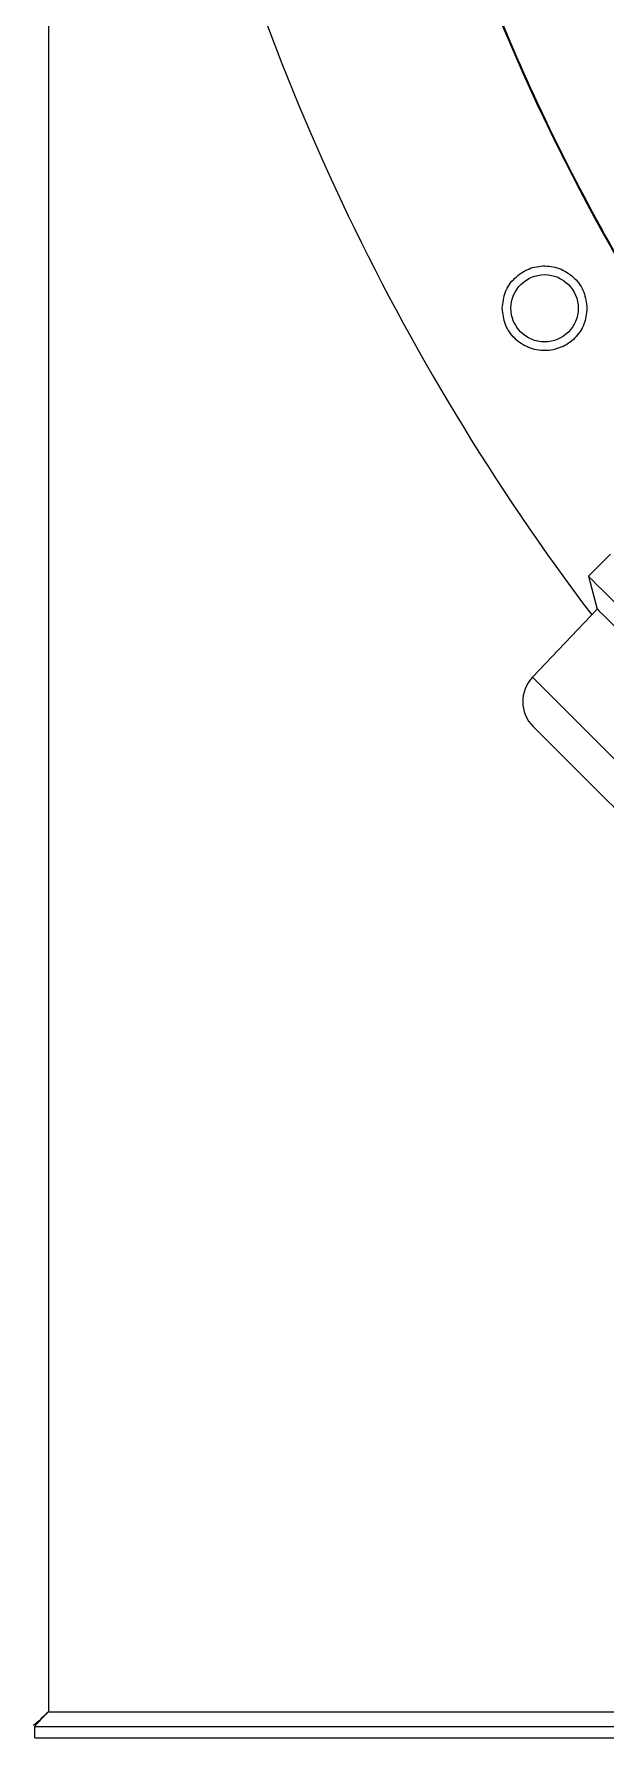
# Model space of a CAD drawing. Header units: inches. Extents: x 1229 to 1453, y -1023 to -720.
# Drawn here: x 1301.69 to 1304.88, y -999.56 to -990.05 of the extents above; entities that cross this region are included whole.
import ezdxf

# ---------------------------------------------------------------- set-up
doc = ezdxf.new("R2010")
doc.units = ezdxf.units.IN
doc.header["$MEASUREMENT"] = 0

msp = doc.modelspace()

# ---------------------------------------------------------------- linework, layer by layer
at = {"color": 18, "linetype": 'Continuous', "lineweight": 25, "true_color": 0x000000}
for p, q in [((1301.7734, -972.161), (1301.7734, -999.411)), ((1304.9077, -992.9519), (1304.7852, -993.0744)), ((1304.7852, -993.0744), (1304.8343, -993.2579)), ((1304.8343, -993.2579), (1304.4733, -993.6384)), ((1304.4733, -993.6384), (1305.1238, -994.2888)), ((1301.7734, -999.411), (1328.6274, -999.411)), ((1301.6974, -999.557), (1301.6974, -999.494)), ((1301.6974, -999.494), (1328.7033, -999.494)), ((1301.6974, -999.557), (1328.7033, -999.557))]:
    msp.add_line(p, q, dxfattribs=at)
at = {"color": 18, "linetype": 'Continuous', "lineweight": 25, "true_color": 0x000000, "flags": 128}
for points in [[(1304.7852, -993.0744), (1304.7903, -993.0795), (1304.8057, -993.0949), (1304.8313, -993.1205), (1304.867, -993.1562), (1304.9125, -993.2017), (1304.9676, -993.2568), (1305.032, -993.3212), (1305.1055, -993.3947), (1305.1875, -993.4767), (1305.2777, -993.5669), (1305.3756, -993.6648), (1305.4806, -993.7699)], [(1304.8343, -993.2579), (1304.8357, -993.2592), (1304.8462, -993.2697), (1304.8672, -993.2907), (1304.8985, -993.3221), (1304.94, -993.3636), (1304.9915, -993.415), (1305.0526, -993.4761), (1305.1229, -993.5464), (1305.2021, -993.6257), (1305.2898, -993.7133), (1305.3854, -993.8089), (1305.4883, -993.9118)]]:
    msp.add_lwpolyline(points, dxfattribs=at)
at = {"color": 18, "linetype": 'Continuous', "lineweight": 25, "true_color": 0x000000}
msp.add_circle((1304.541, -991.5795), 0.1875, dxfattribs=at)
for centre, radius, start, end in [((1315.1106, -985.4772), 12.9331, 193.26667, 217.16308), ((1315.1106, -985.4772), 11.7147, 201.53134, 215.54744), ((1304.6161, -993.7739), 0.1969, 136.5, 225)]:
    msp.add_arc(centre, radius, start, end, dxfattribs=at)
for points, knots in [([(1326.8201, -985.4772), (1326.8153, -985.7326), (1326.8056, -986.2436), (1326.7277, -987.0067), (1326.6035, -987.7632), (1326.4292, -988.51), (1326.2066, -989.2438), (1325.9365, -989.9614), (1325.6201, -990.6599), (1325.2586, -991.3361), (1324.8537, -991.9873), (1324.407, -992.6106), (1323.9206, -993.2033), (1323.3964, -993.763), (1322.8368, -994.2871), (1322.244, -994.7736), (1321.6207, -995.2202), (1320.9696, -995.6252), (1320.2933, -995.9866), (1319.5949, -996.3031), (1318.8772, -996.5732), (1318.1434, -996.7958), (1317.3967, -996.9699), (1316.6401, -997.0948), (1315.877, -997.17), (1315.1106, -997.1951), (1314.3442, -997.17), (1313.5811, -997.0948), (1312.8246, -996.9699), (1312.0778, -996.7958), (1311.344, -996.5732), (1310.6264, -996.3031), (1309.9279, -995.9866), (1309.2517, -995.6252), (1308.6005, -995.2202), (1307.9772, -994.7736), (1307.3845, -994.2871), (1306.8248, -993.763), (1306.3006, -993.2033), (1305.8142, -992.6106), (1305.3675, -991.9873), (1304.9626, -991.3361), (1304.6012, -990.6599), (1304.2847, -989.9614), (1304.0146, -989.2438), (1303.792, -988.51), (1303.6177, -987.7632), (1303.4936, -987.0067), (1303.4156, -986.2436), (1303.4059, -985.7326), (1303.4011, -985.4772)], [0, 0, 0, 0, 0.020833, 0.041667, 0.0625, 0.083333, 0.104167, 0.125, 0.145833, 0.166667, 0.1875, 0.208333, 0.229167, 0.25, 0.270833, 0.291667, 0.3125, 0.333333, 0.354167, 0.375, 0.395833, 0.416667, 0.4375, 0.458333, 0.479167, 0.5, 0.520833, 0.541667, 0.5625, 0.583333, 0.604167, 0.625, 0.645833, 0.666667, 0.6875, 0.708333, 0.729167, 0.75, 0.770833, 0.791667, 0.8125, 0.833333, 0.854167, 0.875, 0.895833, 0.916667, 0.9375, 0.958333, 0.979167, 1, 1, 1, 1]), ([(1307.3818, -992.3644), (1307.2187, -992.1734), (1306.8923, -991.7913), (1306.4574, -991.175), (1306.0652, -990.5311), (1305.7218, -989.8598), (1305.4279, -989.1654), (1305.1854, -988.4515), (1304.9951, -987.7218), (1304.8595, -986.9802), (1304.7742, -986.2307), (1304.7637, -985.7283), (1304.7584, -985.4772)], [0, 0, 0, 0, 0.1, 0.2, 0.3, 0.4, 0.5, 0.6, 0.7, 0.8, 0.9, 1, 1, 1, 1]), ([(1304.3048, -991.5795), (1304.3084, -991.5484), (1304.3156, -991.4861), (1304.371, -991.4071), (1304.4498, -991.3549), (1304.5428, -991.3372), (1304.6351, -991.3562), (1304.7125, -991.4088), (1304.7667, -991.4872), (1304.7737, -991.5488), (1304.7772, -991.5795)], [0, 0, 0, 0, 0.1258785, 0.2517715, 0.3776734, 0.50274, 0.6267401, 0.7509519, 0.8756051, 1, 1, 1, 1]), ([(1304.7772, -991.5795), (1304.7738, -991.6101), (1304.7668, -991.6712), (1304.7133, -991.7494), (1304.6361, -991.8025), (1304.5431, -991.822), (1304.4496, -991.8041), (1304.3708, -991.7517), (1304.3156, -991.6728), (1304.3084, -991.6106), (1304.3048, -991.5795)], [0, 0, 0, 0, 0.123668, 0.246955, 0.371551, 0.497258, 0.622958, 0.748643, 0.874319, 1, 1, 1, 1]), ([(1305.0777, -994.5139), (1305.033, -994.4692), (1304.9428, -994.379), (1304.8242, -994.2604), (1304.7192, -994.1554), (1304.6314, -994.0675), (1304.5621, -993.9982), (1304.5129, -993.9491), (1304.4825, -993.9186), (1304.4787, -993.9149), (1304.4769, -993.9131)], [0, 0, 0, 0, 0.122395, 0.246996, 0.373112, 0.5, 0.626888, 0.753004, 0.877606, 1, 1, 1, 1]), ([(1301.7734, -999.411), (1301.7612, -999.4227), (1301.7413, -999.4417), (1301.7202, -999.4631), (1301.7073, -999.4737), (1301.6986, -999.4797), (1301.6918, -999.4843), (1301.6909, -999.4861), (1301.6904, -999.487)], [0, 0, 0, 0, 0.325887, 0.532599, 0.633461, 0.74385, 0.865583, 1, 1, 1, 1]), ([(1301.6974, -999.494), (1301.698, -999.4933), (1301.6993, -999.4919), (1301.7068, -999.4814), (1301.7212, -999.4644), (1301.7446, -999.4407), (1301.7635, -999.4212), (1301.7734, -999.411)], [0, 0, 0, 0, 0.1568, 0.313548, 0.473127, 0.727125, 1, 1, 1, 1])]:
    msp.add_open_spline(points, degree=3, knots=knots, dxfattribs=at)

doc.saveas('drawing.dxf')
